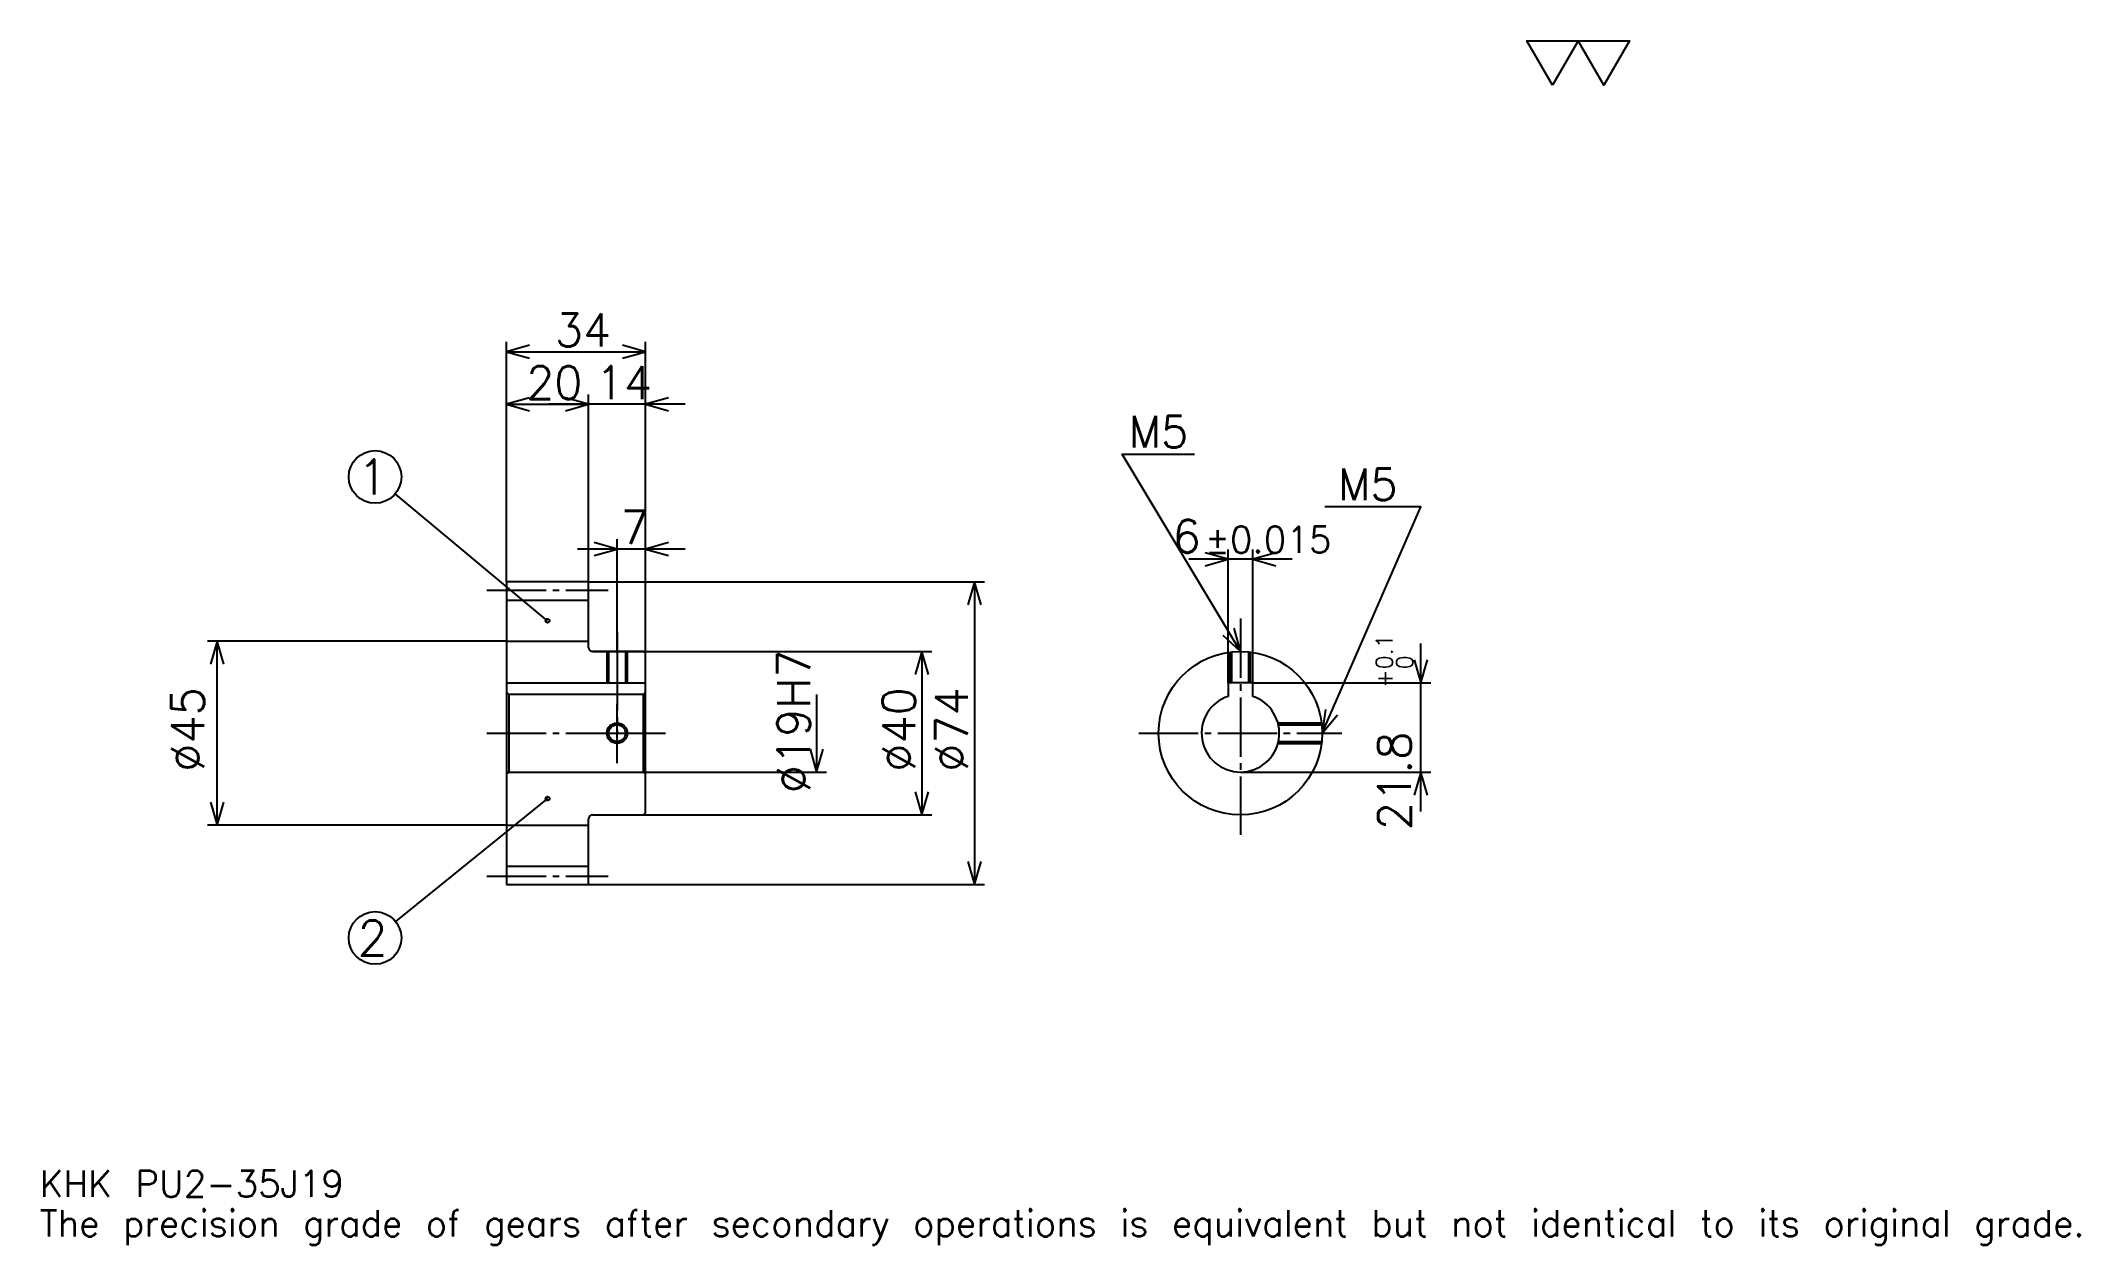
# Model space of a CAD drawing. Extents: x 16 to 515, y 6 to 300.
import ezdxf

# ---------------------------------------------------------------- set-up
doc = ezdxf.new("R2010")
doc.units = 0
doc.linetypes.add('DASHDOT', pattern=[19.304349, 14.478261, -1.608696, 1.608696, -1.608696])
doc.layers.get('0').update_dxf_attribs({"linetype": 'CONTINUOUS'})
doc.layers.add('DASHDOT', color=6, linetype='DASHDOT')
doc.styles.add('KANJI', font='TXT', dxfattribs={"bigfont": 'BIGFONT'})

msp = doc.modelspace()

# ---------------------------------------------------------------- linework, layer by layer
at = {"color": 5}
for p, q in [((130.304352, 168.108688), (130.304352, 226.82608)), ((164.304352, 168.108688), (164.304352, 226.82608)), ((130.304352, 224.41304), (164.304352, 224.41304)), ((130.304352, 211.543472), (150.304352, 211.543472)), ((173.956528, 211.543472), (140.652176, 211.543472)), ((150.304352, 168.108688), (150.304352, 213.956512)), ((140.304352, 158.608688), (103.072105, 189.661148)), ((173.956528, 176.152161), (147.652176, 176.152161)), ((157.304352, 168.108688), (157.304352, 178.565216)), ((306.782593, 143.408691), (306.782593, 176.043472)), ((312.782593, 143.408691), (312.782593, 176.043472)), ((322.434784, 173.630432), (297.130432, 173.630432)), ((130.304352, 168.008698), (130.304352, 168.108688)), ((150.204346, 168.108688), (164.304352, 168.108688)), ((150.304352, 168.008698), (150.304352, 168.108688)), ((157.304352, 151.108688), (157.304352, 168.108688)), ((157.304352, 151.108688), (157.304352, 168.108688)), ((164.304352, 168.108688), (247.152176, 168.108688)), ((164.304352, 150.608688), (164.304352, 168.108688)), ((244.739136, 168.108688), (244.739136, 94.108688)), ((130.304352, 153.608688), (57.108704, 153.608688)), ((59.521744, 108.608688), (59.521744, 153.608688)), ((151.304352, 151.108688), (164.304352, 151.108688)), ((164.304352, 151.108688), (234.282608, 151.108688)), ((231.869568, 151.108688), (231.869568, 111.108688)), ((353.913025, 111.956512), (353.913025, 153.060867)), ((206.130432, 140.608688), (206.130432, 121.608688)), ((312.782593, 143.408691), (356.32608, 143.408691)), ((164.304352, 121.608688), (208.543488, 121.608688)), ((309.782593, 121.608688), (356.32608, 121.608688)), ((140.304352, 115.108688), (103.135719, 85.078735)), ((151.304352, 111.108688), (164.304352, 111.108688)), ((164.304352, 111.108688), (234.282608, 111.108688)), ((130.304352, 108.608688), (57.108704, 108.608688)), ((150.204346, 94.108688), (164.304352, 94.108688)), ((164.304352, 94.108688), (247.152176, 94.108688))]:
    msp.add_line(p, q, dxfattribs=at)
at = {"color": 4}
for p, q in [((130.304352, 163.608688), (150.304352, 163.608688)), ((130.304352, 153.608688), (150.304352, 153.608688)), ((130.304352, 143.408691), (164.304352, 143.408691)), ((130.804352, 140.608688), (130.804352, 121.608688)), ((163.804352, 140.608688), (164.304352, 141.108688)), ((163.804352, 121.608688), (164.304352, 121.108688)), ((130.304352, 108.608688), (150.304352, 108.608688)), ((130.304352, 98.608688), (150.304352, 98.608688))]:
    msp.add_line(p, q, dxfattribs=at)
at = {"color": 7}
msp.add_lwpolyline([(386.086945, 289.565216), (379.813019, 300.440002), (404.908691, 300.440002), (398.634766, 289.565216), (392.36087, 300.440002), (386.086945, 289.565216)], dxfattribs=at)
at = {"color": 5}
for points in [[(135.934784, 226.021729), (130.304352, 224.41304), (135.934784, 222.804352)], [(158.67392, 222.804352), (164.304352, 224.41304), (158.67392, 226.021729)], [(135.934784, 213.152161), (130.304352, 211.543472), (135.934784, 209.934784)], [(144.67392, 209.934784), (150.304352, 211.543472), (144.67392, 213.152161)], [(144.67392, 209.934784), (150.304352, 211.543472), (144.67392, 213.152161)], [(169.934784, 213.152161), (164.304352, 211.543472), (169.934784, 209.934784)], [(309.782593, 151.108688), (280.826111, 199.369568), (298.521729, 199.369568)], [(329.782593, 131.108688), (353.913025, 186.5), (330.426086, 186.5)], [(151.67392, 174.543472), (157.304352, 176.152161), (151.67392, 177.760864)], [(169.934784, 177.760864), (164.304352, 176.152161), (169.934784, 174.543472)], [(301.152161, 172.021729), (306.782593, 173.630432), (301.152161, 175.23912)], [(318.413025, 175.23912), (312.782593, 173.630432), (318.413025, 172.021729)], [(246.347839, 162.478256), (244.739136, 168.108688), (243.130432, 162.478256)], [(305.506348, 155.109085), (309.782593, 151.108688), (308.265198, 156.76442)], [(61.13044, 147.978256), (59.521744, 153.608688), (57.913048, 147.978256)], [(233.478271, 145.478256), (231.869568, 151.108688), (230.260864, 145.478256)], [(352.304352, 149.039124), (353.913025, 143.408691), (355.521729, 149.039124)], [(330.556488, 136.913071), (329.782593, 131.108688), (333.506134, 135.628098)], [(204.521744, 127.23912), (206.130432, 121.608688), (207.739136, 127.23912)], [(355.521729, 115.978256), (353.913025, 121.608688), (352.304352, 115.978256)], [(230.260864, 116.73912), (231.869568, 111.108688), (233.478271, 116.73912)], [(57.913048, 114.23912), (59.521744, 108.608688), (61.13044, 114.23912)], [(243.130432, 99.73912), (244.739136, 94.108688), (246.347839, 99.73912)]]:
    msp.add_lwpolyline(points, dxfattribs=at)
at = {"color": 4}
for points in [[(150.304352, 152.108688), (150.304352, 168.008698), (150.204346, 168.108688), (130.404358, 168.108688), (130.304352, 168.008698), (130.304352, 121.108688)], [(151.304352, 111.108688), (163.804352, 111.108688), (164.304352, 111.608688), (164.304352, 150.608688), (163.804352, 151.108688), (151.304352, 151.108688)], [(154.804352, 151.108688), (154.804352, 143.408691)], [(155.239349, 151.108688), (155.239349, 143.408691)], [(159.369354, 151.108688), (159.369354, 143.408691)], [(159.804352, 151.108688), (159.804352, 143.408691)], [(307.282593, 143.408691), (307.282593, 150.951828)], [(307.71759, 143.408691), (307.71759, 151.001801)], [(311.847595, 143.408691), (311.847595, 151.001801)], [(312.282593, 143.408691), (312.282593, 150.951828)], [(130.304352, 121.108688), (130.804352, 121.608688), (163.804352, 121.608688), (163.804352, 140.608688), (130.804352, 140.608688), (130.304352, 141.108688)], [(312.782593, 140.122559), (312.782593, 143.408691), (306.782593, 143.408691), (306.782593, 140.122559)], [(318.947754, 133.608688), (329.625732, 133.608688)], [(319.055481, 133.173691), (329.67572, 133.173691)], [(318.947754, 128.608688), (329.625732, 128.608688)], [(319.055481, 129.043686), (329.67572, 129.043686)], [(130.304352, 121.108688), (130.304352, 94.208687), (130.404358, 94.108688), (150.204346, 94.108688), (150.304352, 94.208687), (150.304352, 110.108688)]]:
    msp.add_lwpolyline(points, dxfattribs=at)
at = {"color": 5}
for centre, radius in [((98.13044, 193.782593), 6.434783), ((140.304352, 158.608688), 0.482609), ((140.304352, 115.108688), 0.482609), ((98.13044, 81.034775), 6.434783)]:
    msp.add_circle(centre, radius, dxfattribs=at)
at = {"color": 4}
for centre, radius in [((309.782593, 131.108688), 20), ((157.304352, 131.108688), 2.065)]:
    msp.add_circle(centre, radius, dxfattribs=at)
at = {"color": 7}
msp.add_circle((157.304352, 131.108688), 2.5, dxfattribs=at)
at = {"color": 4}
for centre, radius, start, end in [((151.304352, 152.108688), 1, 180, 270), ((309.782593, 131.108688), 9.5, 108.40848033, 71.59151967), ((151.304352, 110.108688), 1, 90, 180)]:
    msp.add_arc(centre, radius, start, end, dxfattribs=at)
at = {"layer": 'DASHDOT', "color": 7}
for p, q in [((125.478264, 166.108688), (155.130432, 166.108688)), ((309.782593, 159.152161), (309.782593, 106.2826)), ((157.304352, 151.108688), (157.304352, 131.108688)), ((125.478264, 131.108688), (169.130432, 131.108688)), ((284.956543, 131.108688), (334.608704, 131.108688)), ((125.478264, 96.108688), (155.130432, 96.108688))]:
    msp.add_line(p, q, dxfattribs=at)
for points in [[(157.304352, 155.934784), (157.304352, 138.582596)], [(157.304352, 123.7826), (157.304352, 138.434769)], [(149.978271, 131.108688), (164.630432, 131.108688)]]:
    msp.add_lwpolyline(points, dxfattribs=at)

# ---------------------------------------------------------------- texts
at = {"color": 7, "style": 'KANJI'}
for s, height, p in [('34', 8.043478, (142.076096, 225.699997)), ('20', 8.043478, (135.076096, 212.830429)), ('14', 8.043478, (152.076096, 212.830429)), ('M5', 7.721739, (282.434784, 200.978256)), ('1', 8.57971, (93.840584, 189.492737)), ('M5', 7.721739, (333.643494, 188.108688)), ('7', 8.043478, (158.190216, 177.439117)), ('6', 8.043478, (293.17926, 175.23912)), ('%%p0.015', 6.434783, (301.141327, 175.23912)), ('2', 8.57971, (93.840584, 76.744919)), ('KHK PU2-35J19', 6.434783, (16.086956, 17.695652)), ('The precision grade of gears after secondary operations is equivalent but not identical to its original grade.', 6.434783, (16.086956, 8.043478))]:
    msp.add_text(s, height=height, dxfattribs=at).set_placement(p)
for s, height, p in [('%%c19H7', 8.043478, (204.521744, 116.429337)), ('0.1', 4.021739, (346.995667, 146.713562)), ('+', 4.021739, (346.995667, 142.209213)), ('0', 4.021739, (351.982605, 146.713562)), ('%%c45', 8.043478, (56.304352, 121.6576)), ('%%c40', 8.043478, (230.260864, 121.6576)), ('%%c74', 8.043478, (243.130432, 121.6576)), ('21.8', 8.043478, (351.5, 107.393845))]:
    msp.add_text(s, height=height, rotation=90, dxfattribs=at).set_placement(p)

doc.saveas('drawing.dxf')
